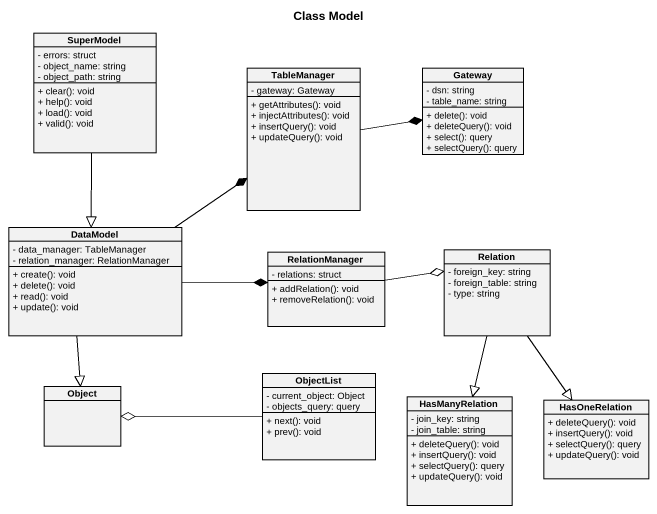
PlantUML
@startuml
title Class Model
hide circle
hide empty members
skinparam classAttributeIconSize 0
class SuperModel {
  - errors: struct
  - object_name: string
  - object_path: string
  + clear(): void
  + help(): void
  + load(): void
  + valid(): void
}
class TableManager {
  - gateway: Gateway
  + getAttributes(): void
  + injectAttributes(): void
  + insertQuery(): void
  + updateQuery(): void
}
class Gateway {
  - dsn: string
  - table_name: string
  + delete(): void
  + deleteQuery(): void
  + select(): query
  + selectQuery(): query
}
class DataModel {
  - data_manager: TableManager
  - relation_manager: RelationManager
  + create(): void
  + delete(): void
  + read(): void
  + update(): void
}
class RelationManager {
  - relations: struct
  + addRelation(): void
  + removeRelation(): void
}
class Relation {
  - foreign_key: string
  - foreign_table: string
  - type: string
}
class "Object" as Object_
class ObjectList {
  - current_object: Object
  - objects_query: query
  + next(): void
  + prev(): void
}
class HasManyRelation {
  - join_key: string
  - join_table: string
  + deleteQuery(): void
  + insertQuery(): void
  + selectQuery(): query
  + updateQuery(): void
}
class HasOneRelation {
  + deleteQuery(): void
  + insertQuery(): void
  + selectQuery(): query
  + updateQuery(): void
}
SuperModel --|> DataModel
TableManager -right-* Gateway
DataModel -up-* TableManager
DataModel -right-* RelationManager
DataModel --|> Object_
RelationManager -right-o Relation
Relation --|> HasManyRelation
Relation --|> HasOneRelation
ObjectList -left-o Object_
@enduml
